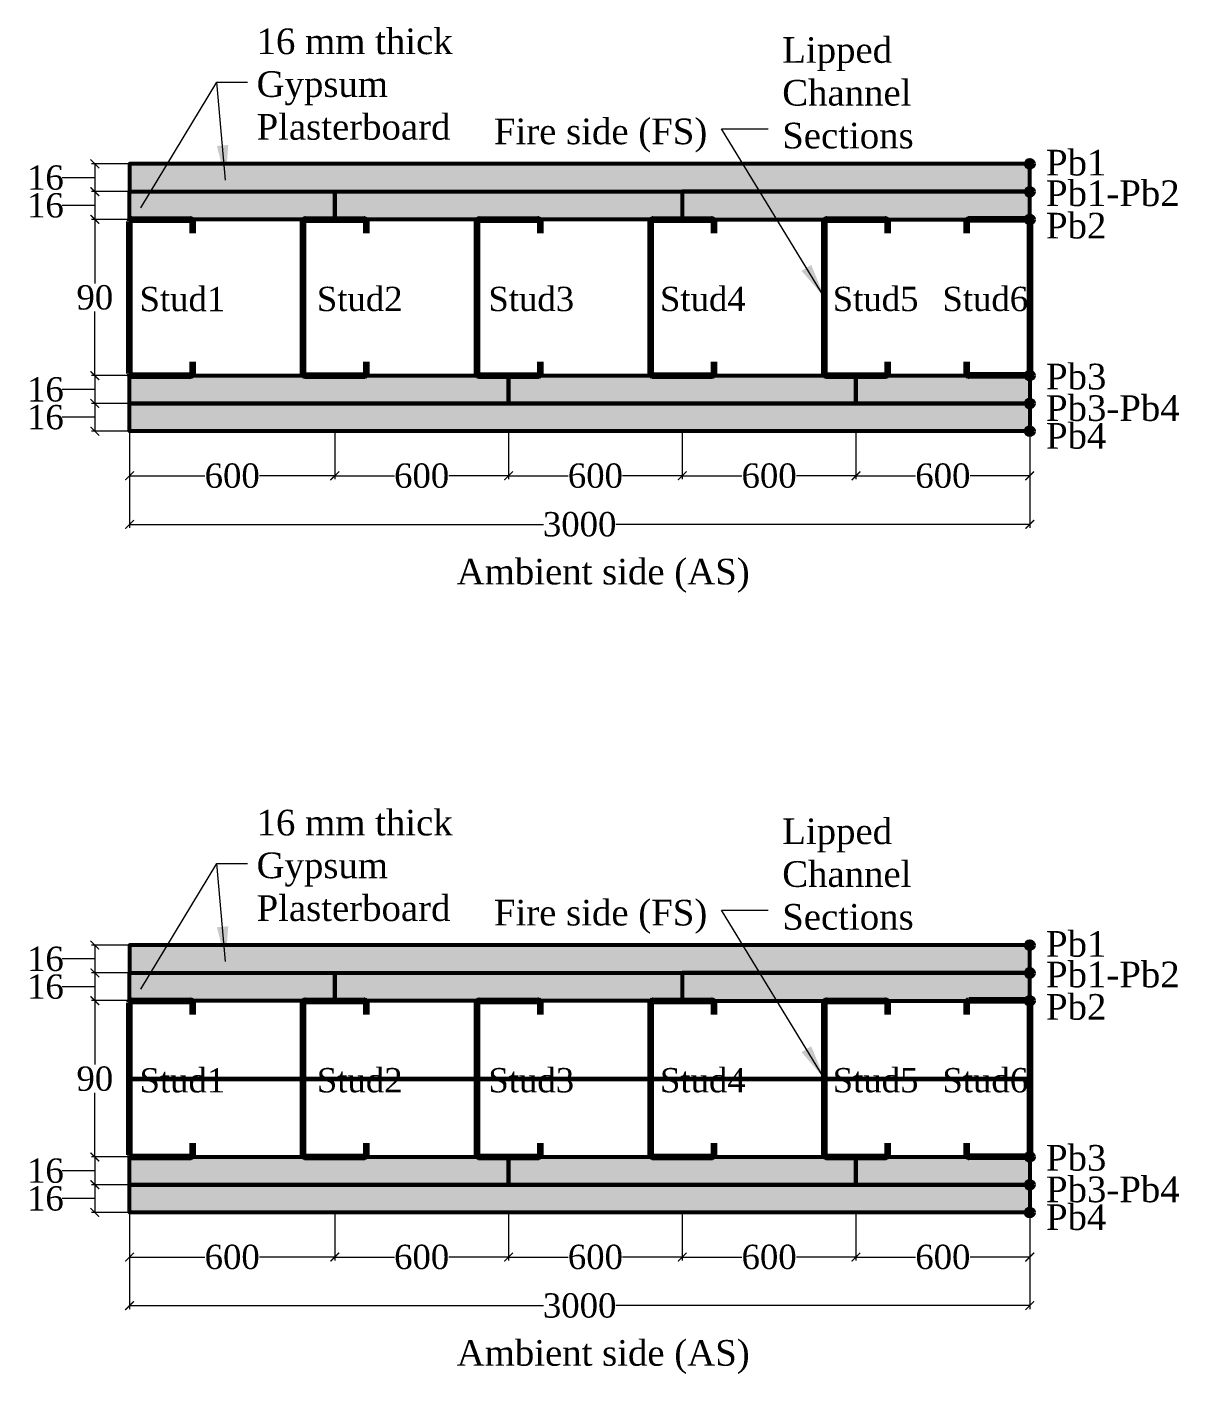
# Model space of a CAD drawing. Header units: millimetres. Extents: x 4760 to 7419, y -378 to 5598.
# Drawn here: x 4765 to 5428, y 3133 to 3909 of the extents above; entities that cross this region are included whole.
import ezdxf

# ---------------------------------------------------------------- set-up
doc = ezdxf.new("R2010")
doc.units = ezdxf.units.MM
doc.header["$PDMODE"] = 34
doc.layers.get('0').update_dxf_attribs({"lineweight": 9})
doc.layers.get('Defpoints').update_dxf_attribs({"color": 255})
doc.styles.get("Standard").update_dxf_attribs({"font": 'times.ttf'})
doc.linetypes.add('BATTING', pattern='A,0.00254,-2.54,[134,ltypeshp.shx,S=2.54,R=0,X=-2.54,Y=0],-5.08,[134,ltypeshp.shx,S=2.54,R=180,X=2.54,Y=0],-2.54', length=10.16254)
doc.dimstyles.new('Times new roman', dxfattribs={"dimtxt": 14, "dimasz": 5, "dimexe": 2, "dimexo": 1, "dimgap": 1, "dimtad": 0, "dimtih": 1, "dimtoh": 1, "dimtxsty": 'Standard', "dimblk": 'ARCHTICK', "dimcen": 0, "dimclrd": 256, "dimclre": 256, "dimadec": 0, "dimazin": 0, "dimtfac": 1, "dimtmove": 0, "dimatfit": 3, "dimfxl": 1, "dimlwd": -1, "dimlwe": -1, "dimarcsym": 0})

# ---------------------------------------------------------------- blocks, each defined once
blk = doc.blocks.new('Stud')
at = {"lineweight": 120}
for p, q in [((4630.24, 1668.85), (4630.24, 1756.35)), ((4631.49, 1757.6), (4665.24, 1757.6)), ((4666.49, 1756.35), (4666.49, 1749.6)), ((4666.49, 1675.6), (4666.49, 1668.85)), ((4631.49, 1667.6), (4665.24, 1667.6))]:
    blk.add_line(p, q, dxfattribs=at)
for centre, start, end in [((4631.49, 1756.35), 90, 180), ((4665.24, 1756.35), 0, 90), ((4631.49, 1668.85), 180, 270), ((4665.24, 1668.85), 270, 0)]:
    blk.add_arc(centre, 1.25, start, end, dxfattribs=at)
blk = doc.blocks.new('_ArchTick')
at = {"color": 0, "linetype": 'ByBlock', "const_width": 0.15}
blk.add_lwpolyline([(-0.5, -0.5), (0.5, 0.5)], dxfattribs=at)
blk = doc.blocks.new('*D5')
at = {"transparency": 16777216}
for p, q in [((4822.9, 3348.48), (4801.9, 3348.48)), ((4803.9, 3348.48), (4803.9, 3311.62)), ((4803.9, 3258.48), (4803.9, 3295.34)), ((4822.9, 3258.48), (4801.9, 3258.48))]:
    blk.add_line(p, q, dxfattribs=at)
at = {"layer": 'Defpoints', "color": 0, "lineweight": 53, "transparency": 16777216}
for p in [(4823.9, 3348.48), (4803.9, 3258.48), (4823.9, 3258.48)]:
    blk.add_point(p, dxfattribs=at)
at = {"transparency": 16777216, "xscale": 5, "yscale": 5, "zscale": 5}
for p, rotation in [((4803.9, 3348.48), 90), ((4803.9, 3258.48), 270)]:
    blk.add_blockref('_ArchTick', p, dxfattribs=dict(at, rotation=rotation))
at = {"color": 0, "lineweight": 53, "transparency": 16777216, "insert": (4803.9, 3303.48), "char_height": 14, "attachment_point": 5}
blk.add_mtext('90', dxfattribs=at)
blk = doc.blocks.new('*D6')
at = {"transparency": 16777216}
for p, q in [((4822.9, 3364.48), (4801.9, 3364.48)), ((4803.9, 3364.48), (4803.9, 3348.48)), ((4787.16, 3356.48), (4785.16, 3356.48)), ((4803.9, 3356.48), (4787.16, 3356.48)), ((4822.9, 3348.48), (4801.9, 3348.48))]:
    blk.add_line(p, q, dxfattribs=at)
at = {"layer": 'Defpoints', "color": 0, "lineweight": 53, "transparency": 16777216}
for p in [(4823.9, 3364.48), (4803.9, 3348.48), (4823.9, 3348.48)]:
    blk.add_point(p, dxfattribs=at)
at = {"transparency": 16777216, "xscale": 5, "yscale": 5, "zscale": 5}
for p, rotation in [((4803.9, 3364.48), 90), ((4803.9, 3348.48), 270)]:
    blk.add_blockref('_ArchTick', p, dxfattribs=dict(at, rotation=rotation))
at = {"color": 0, "lineweight": 53, "transparency": 16777216, "insert": (4775.44, 3356.48), "char_height": 14, "attachment_point": 5}
blk.add_mtext('16', dxfattribs=at)
blk = doc.blocks.new('*D7')
at = {"transparency": 16777216}
for p, q in [((4822.9, 3380.48), (4801.9, 3380.48)), ((4803.9, 3380.48), (4803.9, 3364.48)), ((4787.16, 3372.48), (4785.16, 3372.48)), ((4803.9, 3372.48), (4787.16, 3372.48)), ((4822.9, 3364.48), (4801.9, 3364.48))]:
    blk.add_line(p, q, dxfattribs=at)
at = {"layer": 'Defpoints', "color": 0, "lineweight": 53, "transparency": 16777216}
for p in [(4823.9, 3380.48), (4803.9, 3364.48), (4823.9, 3364.48)]:
    blk.add_point(p, dxfattribs=at)
at = {"transparency": 16777216, "xscale": 5, "yscale": 5, "zscale": 5}
for p, rotation in [((4803.9, 3380.48), 90), ((4803.9, 3364.48), 270)]:
    blk.add_blockref('_ArchTick', p, dxfattribs=dict(at, rotation=rotation))
at = {"color": 0, "lineweight": 53, "transparency": 16777216, "insert": (4775.44, 3372.48), "char_height": 14, "attachment_point": 5}
blk.add_mtext('16', dxfattribs=at)
blk = doc.blocks.new('*D9')
at = {"transparency": 16777216}
for p, q in [((4822.9, 3242.48), (4801.9, 3242.48)), ((4803.9, 3242.48), (4803.9, 3226.48)), ((4787.16, 3234.48), (4785.16, 3234.48)), ((4803.9, 3234.48), (4787.16, 3234.48)), ((4822.9, 3226.48), (4801.9, 3226.48))]:
    blk.add_line(p, q, dxfattribs=at)
at = {"layer": 'Defpoints', "color": 0, "lineweight": 53, "transparency": 16777216}
for p in [(4823.9, 3242.48), (4803.9, 3226.48), (4823.9, 3226.48)]:
    blk.add_point(p, dxfattribs=at)
at = {"transparency": 16777216, "xscale": 5, "yscale": 5, "zscale": 5}
for p, rotation in [((4803.9, 3242.48), 90), ((4803.9, 3226.48), 270)]:
    blk.add_blockref('_ArchTick', p, dxfattribs=dict(at, rotation=rotation))
at = {"color": 0, "lineweight": 53, "transparency": 16777216, "insert": (4775.44, 3234.48), "char_height": 14, "attachment_point": 5}
blk.add_mtext('16', dxfattribs=at)
blk = doc.blocks.new('*D8')
at = {"transparency": 16777216}
for p, q in [((4822.9, 3258.48), (4801.9, 3258.48)), ((4803.9, 3258.48), (4803.9, 3242.48)), ((4787.16, 3250.48), (4785.16, 3250.48)), ((4803.9, 3250.48), (4787.16, 3250.48)), ((4822.9, 3242.48), (4801.9, 3242.48))]:
    blk.add_line(p, q, dxfattribs=at)
at = {"layer": 'Defpoints', "color": 0, "lineweight": 53, "transparency": 16777216}
for p in [(4823.9, 3258.48), (4803.9, 3242.48), (4823.9, 3242.48)]:
    blk.add_point(p, dxfattribs=at)
at = {"transparency": 16777216, "xscale": 5, "yscale": 5, "zscale": 5}
for p, rotation in [((4803.9, 3258.48), 90), ((4803.9, 3242.48), 270)]:
    blk.add_blockref('_ArchTick', p, dxfattribs=dict(at, rotation=rotation))
at = {"color": 0, "lineweight": 53, "transparency": 16777216, "insert": (4775.44, 3250.48), "char_height": 14, "attachment_point": 5}
blk.add_mtext('16', dxfattribs=at)
blk = doc.blocks.new('*D10')
at = {"transparency": 16777216}
for p, q in [((4823.9, 3225.48), (4823.9, 3170.82)), ((5342.03, 3225.48), (5342.03, 3170.82)), ((4823.9, 3172.82), (5062.08, 3172.82)), ((5342.03, 3172.82), (5103.85, 3172.82))]:
    blk.add_line(p, q, dxfattribs=at)
at = {"layer": 'Defpoints', "color": 0, "lineweight": 53, "transparency": 16777216}
for p in [(4823.9, 3226.48), (5342.03, 3226.48), (5342.03, 3172.82)]:
    blk.add_point(p, dxfattribs=at)
at = {"transparency": 16777216, "xscale": 5, "yscale": 5, "zscale": 5, "rotation": 180}
blk.add_blockref('_ArchTick', (4823.9, 3172.82), dxfattribs=at)
at = {"transparency": 16777216, "xscale": 5, "yscale": 5, "zscale": 5}
blk.add_blockref('_ArchTick', (5342.03, 3172.82), dxfattribs=at)
at = {"color": 0, "lineweight": 53, "transparency": 16777216, "insert": (5082.97, 3172.82), "char_height": 14, "attachment_point": 5}
blk.add_mtext('3000', dxfattribs=at)
blk = doc.blocks.new('*D11')
at = {"transparency": 16777216}
for p, q in [((4823.9, 3225.48), (4823.9, 3198.8)), ((4942.03, 3225.48), (4942.03, 3198.8)), ((4823.9, 3200.8), (4867.27, 3200.8)), ((4942.03, 3200.8), (4898.66, 3200.8))]:
    blk.add_line(p, q, dxfattribs=at)
at = {"layer": 'Defpoints', "color": 0, "lineweight": 53, "transparency": 16777216}
for p in [(4823.9, 3226.48), (4942.03, 3226.48), (4942.03, 3200.8)]:
    blk.add_point(p, dxfattribs=at)
at = {"transparency": 16777216, "xscale": 5, "yscale": 5, "zscale": 5, "rotation": 180}
blk.add_blockref('_ArchTick', (4823.9, 3200.8), dxfattribs=at)
at = {"transparency": 16777216, "xscale": 5, "yscale": 5, "zscale": 5}
blk.add_blockref('_ArchTick', (4942.03, 3200.8), dxfattribs=at)
at = {"color": 0, "lineweight": 53, "transparency": 16777216, "insert": (4882.97, 3200.8), "char_height": 14, "attachment_point": 5}
blk.add_mtext('600', dxfattribs=at)
blk = doc.blocks.new('*D12')
at = {"transparency": 16777216}
for p, q in [((4942.03, 3225.48), (4942.03, 3198.8)), ((5042.03, 3225.48), (5042.03, 3198.8)), ((4942.03, 3200.8), (4976.34, 3200.8)), ((5042.03, 3200.8), (5007.72, 3200.8))]:
    blk.add_line(p, q, dxfattribs=at)
at = {"layer": 'Defpoints', "color": 0, "lineweight": 53, "transparency": 16777216}
for p in [(4942.03, 3226.48), (5042.03, 3226.48), (5042.03, 3200.8)]:
    blk.add_point(p, dxfattribs=at)
at = {"transparency": 16777216, "xscale": 5, "yscale": 5, "zscale": 5, "rotation": 180}
blk.add_blockref('_ArchTick', (4942.03, 3200.8), dxfattribs=at)
at = {"transparency": 16777216, "xscale": 5, "yscale": 5, "zscale": 5}
blk.add_blockref('_ArchTick', (5042.03, 3200.8), dxfattribs=at)
at = {"color": 0, "lineweight": 53, "transparency": 16777216, "insert": (4992.03, 3200.8), "char_height": 14, "attachment_point": 5}
blk.add_mtext('600', dxfattribs=at)
blk = doc.blocks.new('*D13')
at = {"transparency": 16777216}
for p, q in [((5042.03, 3225.48), (5042.03, 3198.8)), ((5142.03, 3225.48), (5142.03, 3198.8)), ((5042.03, 3200.8), (5076.34, 3200.8)), ((5142.03, 3200.8), (5107.72, 3200.8))]:
    blk.add_line(p, q, dxfattribs=at)
at = {"layer": 'Defpoints', "color": 0, "lineweight": 53, "transparency": 16777216}
for p in [(5042.03, 3226.48), (5142.03, 3226.48), (5142.03, 3200.8)]:
    blk.add_point(p, dxfattribs=at)
at = {"transparency": 16777216, "xscale": 5, "yscale": 5, "zscale": 5, "rotation": 180}
blk.add_blockref('_ArchTick', (5042.03, 3200.8), dxfattribs=at)
at = {"transparency": 16777216, "xscale": 5, "yscale": 5, "zscale": 5}
blk.add_blockref('_ArchTick', (5142.03, 3200.8), dxfattribs=at)
at = {"color": 0, "lineweight": 53, "transparency": 16777216, "insert": (5092.03, 3200.8), "char_height": 14, "attachment_point": 5}
blk.add_mtext('600', dxfattribs=at)
blk = doc.blocks.new('*D14')
at = {"transparency": 16777216}
for p, q in [((5142.03, 3225.48), (5142.03, 3198.8)), ((5242.03, 3225.48), (5242.03, 3198.8)), ((5142.03, 3200.8), (5176.34, 3200.8)), ((5242.03, 3200.8), (5207.72, 3200.8))]:
    blk.add_line(p, q, dxfattribs=at)
at = {"layer": 'Defpoints', "color": 0, "lineweight": 53, "transparency": 16777216}
for p in [(5142.03, 3226.48), (5242.03, 3226.48), (5242.03, 3200.8)]:
    blk.add_point(p, dxfattribs=at)
at = {"transparency": 16777216, "xscale": 5, "yscale": 5, "zscale": 5, "rotation": 180}
blk.add_blockref('_ArchTick', (5142.03, 3200.8), dxfattribs=at)
at = {"transparency": 16777216, "xscale": 5, "yscale": 5, "zscale": 5}
blk.add_blockref('_ArchTick', (5242.03, 3200.8), dxfattribs=at)
at = {"color": 0, "lineweight": 53, "transparency": 16777216, "insert": (5192.03, 3200.8), "char_height": 14, "attachment_point": 5}
blk.add_mtext('600', dxfattribs=at)
blk = doc.blocks.new('*D15')
at = {"transparency": 16777216}
for p, q in [((5242.03, 3225.48), (5242.03, 3198.8)), ((5342.03, 3225.48), (5342.03, 3198.8)), ((5242.03, 3200.8), (5276.34, 3200.8)), ((5342.03, 3200.8), (5307.72, 3200.8))]:
    blk.add_line(p, q, dxfattribs=at)
at = {"layer": 'Defpoints', "color": 0, "lineweight": 53, "transparency": 16777216}
for p in [(5242.03, 3226.48), (5342.03, 3226.48), (5342.03, 3200.8)]:
    blk.add_point(p, dxfattribs=at)
at = {"transparency": 16777216, "xscale": 5, "yscale": 5, "zscale": 5, "rotation": 180}
blk.add_blockref('_ArchTick', (5242.03, 3200.8), dxfattribs=at)
at = {"transparency": 16777216, "xscale": 5, "yscale": 5, "zscale": 5}
blk.add_blockref('_ArchTick', (5342.03, 3200.8), dxfattribs=at)
at = {"color": 0, "lineweight": 53, "transparency": 16777216, "insert": (5292.03, 3200.8), "char_height": 14, "attachment_point": 5}
blk.add_mtext('600', dxfattribs=at)
blk = doc.blocks.new('*D85')
at = {"transparency": 16777216}
for p, q in [((4822.9, 3798.48), (4801.9, 3798.48)), ((4803.9, 3798.48), (4803.9, 3761.62)), ((4803.9, 3708.48), (4803.9, 3745.34)), ((4822.9, 3708.48), (4801.9, 3708.48))]:
    blk.add_line(p, q, dxfattribs=at)
at = {"layer": 'Defpoints', "color": 0, "lineweight": 53, "transparency": 16777216}
for p in [(4823.9, 3798.48), (4803.9, 3708.48), (4823.9, 3708.48)]:
    blk.add_point(p, dxfattribs=at)
at = {"transparency": 16777216, "xscale": 5, "yscale": 5, "zscale": 5}
for p, rotation in [((4803.9, 3798.48), 90), ((4803.9, 3708.48), 270)]:
    blk.add_blockref('_ArchTick', p, dxfattribs=dict(at, rotation=rotation))
at = {"color": 0, "lineweight": 53, "transparency": 16777216, "insert": (4803.9, 3753.48), "char_height": 14, "attachment_point": 5}
blk.add_mtext('90', dxfattribs=at)
blk = doc.blocks.new('*D82')
at = {"transparency": 16777216}
for p, q in [((4822.9, 3814.48), (4801.9, 3814.48)), ((4803.9, 3814.48), (4803.9, 3798.48)), ((4787.16, 3806.48), (4785.16, 3806.48)), ((4803.9, 3806.48), (4787.16, 3806.48)), ((4822.9, 3798.48), (4801.9, 3798.48))]:
    blk.add_line(p, q, dxfattribs=at)
at = {"layer": 'Defpoints', "color": 0, "lineweight": 53, "transparency": 16777216}
for p in [(4823.9, 3814.48), (4803.9, 3798.48), (4823.9, 3798.48)]:
    blk.add_point(p, dxfattribs=at)
at = {"transparency": 16777216, "xscale": 5, "yscale": 5, "zscale": 5}
for p, rotation in [((4803.9, 3814.48), 90), ((4803.9, 3798.48), 270)]:
    blk.add_blockref('_ArchTick', p, dxfattribs=dict(at, rotation=rotation))
at = {"color": 0, "lineweight": 53, "transparency": 16777216, "insert": (4775.44, 3806.48), "char_height": 14, "attachment_point": 5}
blk.add_mtext('16', dxfattribs=at)
blk = doc.blocks.new('*D80')
at = {"transparency": 16777216}
for p, q in [((4822.9, 3830.48), (4801.9, 3830.48)), ((4803.9, 3830.48), (4803.9, 3814.48)), ((4787.16, 3822.48), (4785.16, 3822.48)), ((4803.9, 3822.48), (4787.16, 3822.48)), ((4822.9, 3814.48), (4801.9, 3814.48))]:
    blk.add_line(p, q, dxfattribs=at)
at = {"layer": 'Defpoints', "color": 0, "lineweight": 53, "transparency": 16777216}
for p in [(4823.9, 3830.48), (4803.9, 3814.48), (4823.9, 3814.48)]:
    blk.add_point(p, dxfattribs=at)
at = {"transparency": 16777216, "xscale": 5, "yscale": 5, "zscale": 5}
for p, rotation in [((4803.9, 3830.48), 90), ((4803.9, 3814.48), 270)]:
    blk.add_blockref('_ArchTick', p, dxfattribs=dict(at, rotation=rotation))
at = {"color": 0, "lineweight": 53, "transparency": 16777216, "insert": (4775.44, 3822.48), "char_height": 14, "attachment_point": 5}
blk.add_mtext('16', dxfattribs=at)
blk = doc.blocks.new('*D81')
at = {"transparency": 16777216}
for p, q in [((4822.9, 3692.48), (4801.9, 3692.48)), ((4803.9, 3692.48), (4803.9, 3676.48)), ((4787.16, 3684.48), (4785.16, 3684.48)), ((4803.9, 3684.48), (4787.16, 3684.48)), ((4822.9, 3676.48), (4801.9, 3676.48))]:
    blk.add_line(p, q, dxfattribs=at)
at = {"layer": 'Defpoints', "color": 0, "lineweight": 53, "transparency": 16777216}
for p in [(4823.9, 3692.48), (4803.9, 3676.48), (4823.9, 3676.48)]:
    blk.add_point(p, dxfattribs=at)
at = {"transparency": 16777216, "xscale": 5, "yscale": 5, "zscale": 5}
for p, rotation in [((4803.9, 3692.48), 90), ((4803.9, 3676.48), 270)]:
    blk.add_blockref('_ArchTick', p, dxfattribs=dict(at, rotation=rotation))
at = {"color": 0, "lineweight": 53, "transparency": 16777216, "insert": (4775.44, 3684.48), "char_height": 14, "attachment_point": 5}
blk.add_mtext('16', dxfattribs=at)
blk = doc.blocks.new('*D83')
at = {"transparency": 16777216}
for p, q in [((4822.9, 3708.48), (4801.9, 3708.48)), ((4803.9, 3708.48), (4803.9, 3692.48)), ((4787.16, 3700.48), (4785.16, 3700.48)), ((4803.9, 3700.48), (4787.16, 3700.48)), ((4822.9, 3692.48), (4801.9, 3692.48))]:
    blk.add_line(p, q, dxfattribs=at)
at = {"layer": 'Defpoints', "color": 0, "lineweight": 53, "transparency": 16777216}
for p in [(4823.9, 3708.48), (4803.9, 3692.48), (4823.9, 3692.48)]:
    blk.add_point(p, dxfattribs=at)
at = {"transparency": 16777216, "xscale": 5, "yscale": 5, "zscale": 5}
for p, rotation in [((4803.9, 3708.48), 90), ((4803.9, 3692.48), 270)]:
    blk.add_blockref('_ArchTick', p, dxfattribs=dict(at, rotation=rotation))
at = {"color": 0, "lineweight": 53, "transparency": 16777216, "insert": (4775.44, 3700.48), "char_height": 14, "attachment_point": 5}
blk.add_mtext('16', dxfattribs=at)
blk = doc.blocks.new('*D86')
at = {"transparency": 16777216}
for p, q in [((4823.9, 3675.48), (4823.9, 3620.82)), ((5342.03, 3675.48), (5342.03, 3620.82)), ((4823.9, 3622.82), (5062.08, 3622.82)), ((5342.03, 3622.82), (5103.85, 3622.82))]:
    blk.add_line(p, q, dxfattribs=at)
at = {"layer": 'Defpoints', "color": 0, "lineweight": 53, "transparency": 16777216}
for p in [(4823.9, 3676.48), (5342.03, 3676.48), (5342.03, 3622.82)]:
    blk.add_point(p, dxfattribs=at)
at = {"transparency": 16777216, "xscale": 5, "yscale": 5, "zscale": 5, "rotation": 180}
blk.add_blockref('_ArchTick', (4823.9, 3622.82), dxfattribs=at)
at = {"transparency": 16777216, "xscale": 5, "yscale": 5, "zscale": 5}
blk.add_blockref('_ArchTick', (5342.03, 3622.82), dxfattribs=at)
at = {"color": 0, "lineweight": 53, "transparency": 16777216, "insert": (5082.97, 3622.82), "char_height": 14, "attachment_point": 5}
blk.add_mtext('3000', dxfattribs=at)
blk = doc.blocks.new('*D84')
at = {"transparency": 16777216}
for p, q in [((4823.9, 3675.48), (4823.9, 3648.8)), ((4942.03, 3675.48), (4942.03, 3648.8)), ((4823.9, 3650.8), (4867.27, 3650.8)), ((4942.03, 3650.8), (4898.66, 3650.8))]:
    blk.add_line(p, q, dxfattribs=at)
at = {"layer": 'Defpoints', "color": 0, "lineweight": 53, "transparency": 16777216}
for p in [(4823.9, 3676.48), (4942.03, 3676.48), (4942.03, 3650.8)]:
    blk.add_point(p, dxfattribs=at)
at = {"transparency": 16777216, "xscale": 5, "yscale": 5, "zscale": 5, "rotation": 180}
blk.add_blockref('_ArchTick', (4823.9, 3650.8), dxfattribs=at)
at = {"transparency": 16777216, "xscale": 5, "yscale": 5, "zscale": 5}
blk.add_blockref('_ArchTick', (4942.03, 3650.8), dxfattribs=at)
at = {"color": 0, "lineweight": 53, "transparency": 16777216, "insert": (4882.97, 3650.8), "char_height": 14, "attachment_point": 5}
blk.add_mtext('600', dxfattribs=at)
blk = doc.blocks.new('*D76')
at = {"transparency": 16777216}
for p, q in [((4942.03, 3675.48), (4942.03, 3648.8)), ((5042.03, 3675.48), (5042.03, 3648.8)), ((4942.03, 3650.8), (4976.34, 3650.8)), ((5042.03, 3650.8), (5007.72, 3650.8))]:
    blk.add_line(p, q, dxfattribs=at)
at = {"layer": 'Defpoints', "color": 0, "lineweight": 53, "transparency": 16777216}
for p in [(4942.03, 3676.48), (5042.03, 3676.48), (5042.03, 3650.8)]:
    blk.add_point(p, dxfattribs=at)
at = {"transparency": 16777216, "xscale": 5, "yscale": 5, "zscale": 5, "rotation": 180}
blk.add_blockref('_ArchTick', (4942.03, 3650.8), dxfattribs=at)
at = {"transparency": 16777216, "xscale": 5, "yscale": 5, "zscale": 5}
blk.add_blockref('_ArchTick', (5042.03, 3650.8), dxfattribs=at)
at = {"color": 0, "lineweight": 53, "transparency": 16777216, "insert": (4992.03, 3650.8), "char_height": 14, "attachment_point": 5}
blk.add_mtext('600', dxfattribs=at)
blk = doc.blocks.new('*D77')
at = {"transparency": 16777216}
for p, q in [((5042.03, 3675.48), (5042.03, 3648.8)), ((5142.03, 3675.48), (5142.03, 3648.8)), ((5042.03, 3650.8), (5076.34, 3650.8)), ((5142.03, 3650.8), (5107.72, 3650.8))]:
    blk.add_line(p, q, dxfattribs=at)
at = {"layer": 'Defpoints', "color": 0, "lineweight": 53, "transparency": 16777216}
for p in [(5042.03, 3676.48), (5142.03, 3676.48), (5142.03, 3650.8)]:
    blk.add_point(p, dxfattribs=at)
at = {"transparency": 16777216, "xscale": 5, "yscale": 5, "zscale": 5, "rotation": 180}
blk.add_blockref('_ArchTick', (5042.03, 3650.8), dxfattribs=at)
at = {"transparency": 16777216, "xscale": 5, "yscale": 5, "zscale": 5}
blk.add_blockref('_ArchTick', (5142.03, 3650.8), dxfattribs=at)
at = {"color": 0, "lineweight": 53, "transparency": 16777216, "insert": (5092.03, 3650.8), "char_height": 14, "attachment_point": 5}
blk.add_mtext('600', dxfattribs=at)
blk = doc.blocks.new('*D78')
at = {"transparency": 16777216}
for p, q in [((5142.03, 3675.48), (5142.03, 3648.8)), ((5242.03, 3675.48), (5242.03, 3648.8)), ((5142.03, 3650.8), (5176.34, 3650.8)), ((5242.03, 3650.8), (5207.72, 3650.8))]:
    blk.add_line(p, q, dxfattribs=at)
at = {"layer": 'Defpoints', "color": 0, "lineweight": 53, "transparency": 16777216}
for p in [(5142.03, 3676.48), (5242.03, 3676.48), (5242.03, 3650.8)]:
    blk.add_point(p, dxfattribs=at)
at = {"transparency": 16777216, "xscale": 5, "yscale": 5, "zscale": 5, "rotation": 180}
blk.add_blockref('_ArchTick', (5142.03, 3650.8), dxfattribs=at)
at = {"transparency": 16777216, "xscale": 5, "yscale": 5, "zscale": 5}
blk.add_blockref('_ArchTick', (5242.03, 3650.8), dxfattribs=at)
at = {"color": 0, "lineweight": 53, "transparency": 16777216, "insert": (5192.03, 3650.8), "char_height": 14, "attachment_point": 5}
blk.add_mtext('600', dxfattribs=at)
blk = doc.blocks.new('*D79')
at = {"transparency": 16777216}
for p, q in [((5242.03, 3675.48), (5242.03, 3648.8)), ((5342.03, 3675.48), (5342.03, 3648.8)), ((5242.03, 3650.8), (5276.34, 3650.8)), ((5342.03, 3650.8), (5307.72, 3650.8))]:
    blk.add_line(p, q, dxfattribs=at)
at = {"layer": 'Defpoints', "color": 0, "lineweight": 53, "transparency": 16777216}
for p in [(5242.03, 3676.48), (5342.03, 3676.48), (5342.03, 3650.8)]:
    blk.add_point(p, dxfattribs=at)
at = {"transparency": 16777216, "xscale": 5, "yscale": 5, "zscale": 5, "rotation": 180}
blk.add_blockref('_ArchTick', (5242.03, 3650.8), dxfattribs=at)
at = {"transparency": 16777216, "xscale": 5, "yscale": 5, "zscale": 5}
blk.add_blockref('_ArchTick', (5342.03, 3650.8), dxfattribs=at)
at = {"color": 0, "lineweight": 53, "transparency": 16777216, "insert": (5292.03, 3650.8), "char_height": 14, "attachment_point": 5}
blk.add_mtext('600', dxfattribs=at)

msp = doc.modelspace()

# ---------------------------------------------------------------- hatches: boundary and pattern name
at = {"lineweight": 53, "true_color": 0xf7abae}
h = msp.add_hatch(color=241, dxfattribs=at)
h.dxf.hatch_style = 1
h.paths.add_polyline_path([(4823.904, 3830.478), (4823.904, 3814.478), (5342.029, 3814.478), (5342.029, 3830.478)])
at = {"lineweight": 53, "true_color": 0x2776bb}
h = msp.add_hatch(color=152, dxfattribs=at)
h.dxf.hatch_style = 1
h.paths.add_polyline_path([(5344.332, 3830.411, 1), (5339.726, 3830.411, 1)])
at = {"lineweight": 53, "true_color": 0xf7abae}
h = msp.add_hatch(color=241, dxfattribs=at)
h.dxf.hatch_style = 1
h.paths.add_polyline_path([(4942.029, 3798.478), (4942.029, 3814.478), (4823.904, 3814.478), (4823.904, 3798.478)])
h = msp.add_hatch(color=241, dxfattribs=at)
h.dxf.hatch_style = 1
h.paths.add_polyline_path([(4942.029, 3814.478), (4942.029, 3798.478), (5142.029, 3798.478), (5142.029, 3814.478)])
h = msp.add_hatch(color=241, dxfattribs=at)
h.dxf.hatch_style = 1
h.paths.add_polyline_path([(5342.029, 3798.478), (5342.029, 3814.478), (5142.029, 3814.478), (5142.029, 3798.478)])
at = {"lineweight": 53, "true_color": 0x2776bb}
h = msp.add_hatch(color=152, dxfattribs=at)
h.dxf.hatch_style = 1
h.paths.add_polyline_path([(5344.332, 3814.411, 1), (5339.726, 3814.411, 1)])
h = msp.add_hatch(color=152, dxfattribs=at)
h.dxf.hatch_style = 1
h.paths.add_polyline_path([(5344.332, 3798.411, 1), (5339.726, 3798.411, 1)])
h = msp.add_hatch(color=152, dxfattribs=at)
h.dxf.hatch_style = 1
h.paths.add_polyline_path([(5344.332, 3708.478, 1), (5339.726, 3708.478, 1)])
at = {"lineweight": 53, "true_color": 0xf7abae}
h = msp.add_hatch(color=241, dxfattribs=at)
h.dxf.hatch_style = 1
h.paths.add_polyline_path([(5042.029, 3708.478), (4823.904, 3708.478), (4823.904, 3692.478), (5042.029, 3692.478)])
h = msp.add_hatch(color=241, dxfattribs=at)
h.dxf.hatch_style = 1
h.paths.add_polyline_path([(5242.029, 3708.478), (5042.029, 3708.478), (5042.029, 3692.478), (5242.029, 3692.478)])
h = msp.add_hatch(color=241, dxfattribs=at)
h.dxf.hatch_style = 1
h.paths.add_polyline_path([(5342.029, 3692.478), (5342.029, 3708.478), (5242.029, 3708.478), (5242.029, 3692.478)])
at = {"lineweight": 53, "true_color": 0x2776bb}
h = msp.add_hatch(color=152, dxfattribs=at)
h.dxf.hatch_style = 1
h.paths.add_polyline_path([(5344.332, 3692.478, 1), (5339.726, 3692.478, 1)])
at = {"lineweight": 53, "true_color": 0xf7abae}
h = msp.add_hatch(color=241, dxfattribs=at)
h.dxf.hatch_style = 1
h.paths.add_polyline_path([(5342.029, 3676.478), (5342.029, 3692.478), (4823.904, 3692.478), (4823.904, 3676.478)])
at = {"lineweight": 53, "true_color": 0x2776bb}
h = msp.add_hatch(color=152, dxfattribs=at)
h.dxf.hatch_style = 1
h.paths.add_polyline_path([(5344.332, 3676.478, 1), (5339.726, 3676.478, 1)])
at = {"lineweight": 53, "true_color": 0xf7abae}
h = msp.add_hatch(color=241, dxfattribs=at)
h.dxf.hatch_style = 1
h.paths.add_polyline_path([(4823.904, 3380.478), (4823.904, 3364.478), (5342.029, 3364.478), (5342.029, 3380.478)])
at = {"lineweight": 53, "true_color": 0x2776bb}
h = msp.add_hatch(color=152, dxfattribs=at)
h.dxf.hatch_style = 1
h.paths.add_polyline_path([(5344.332, 3380.411, 1), (5339.726, 3380.411, 1)])
at = {"lineweight": 53, "true_color": 0xf7abae}
h = msp.add_hatch(color=241, dxfattribs=at)
h.dxf.hatch_style = 1
h.paths.add_polyline_path([(4942.029, 3348.478), (4942.029, 3364.478), (4823.904, 3364.478), (4823.904, 3348.478)])
h = msp.add_hatch(color=241, dxfattribs=at)
h.dxf.hatch_style = 1
h.paths.add_polyline_path([(4942.029, 3364.478), (4942.029, 3348.478), (5142.029, 3348.478), (5142.029, 3364.478)])
h = msp.add_hatch(color=241, dxfattribs=at)
h.dxf.hatch_style = 1
h.paths.add_polyline_path([(5342.029, 3348.478), (5342.029, 3364.478), (5142.029, 3364.478), (5142.029, 3348.478)])
at = {"lineweight": 53, "true_color": 0x2776bb}
h = msp.add_hatch(color=152, dxfattribs=at)
h.dxf.hatch_style = 1
h.paths.add_polyline_path([(5344.332, 3364.411, 1), (5339.726, 3364.411, 1)])
h = msp.add_hatch(color=152, dxfattribs=at)
h.dxf.hatch_style = 1
h.paths.add_polyline_path([(5344.332, 3348.411, 1), (5339.726, 3348.411, 1)])
h = msp.add_hatch(color=152, dxfattribs=at)
h.dxf.hatch_style = 1
h.paths.add_polyline_path([(5344.332, 3258.478, 1), (5339.726, 3258.478, 1)])
at = {"lineweight": 53, "true_color": 0xf7abae}
h = msp.add_hatch(color=241, dxfattribs=at)
h.dxf.hatch_style = 1
h.paths.add_polyline_path([(5042.029, 3258.478), (4823.904, 3258.478), (4823.904, 3242.478), (5042.029, 3242.478)])
h = msp.add_hatch(color=241, dxfattribs=at)
h.dxf.hatch_style = 1
h.paths.add_polyline_path([(5242.029, 3258.478), (5042.029, 3258.478), (5042.029, 3242.478), (5242.029, 3242.478)])
h = msp.add_hatch(color=241, dxfattribs=at)
h.dxf.hatch_style = 1
h.paths.add_polyline_path([(5342.029, 3242.478), (5342.029, 3258.478), (5242.029, 3258.478), (5242.029, 3242.478)])
at = {"lineweight": 53, "true_color": 0x2776bb}
h = msp.add_hatch(color=152, dxfattribs=at)
h.dxf.hatch_style = 1
h.paths.add_polyline_path([(5344.332, 3242.478, 1), (5339.726, 3242.478, 1)])
at = {"lineweight": 53, "true_color": 0xf7abae}
h = msp.add_hatch(color=241, dxfattribs=at)
h.dxf.hatch_style = 1
h.paths.add_polyline_path([(5342.029, 3226.478), (5342.029, 3242.478), (4823.904, 3242.478), (4823.904, 3226.478)])
at = {"lineweight": 53, "true_color": 0x2776bb}
h = msp.add_hatch(color=152, dxfattribs=at)
h.dxf.hatch_style = 1
h.paths.add_polyline_path([(5344.332, 3226.478, 1), (5339.726, 3226.478, 1)])

# ---------------------------------------------------------------- linework, layer by layer
at = {"lineweight": 53}
for points in [[(4823.904, 3814.478), (5342.029, 3814.478), (5342.029, 3830.478), (4823.904, 3830.478)], [(4942.029, 3798.478), (4823.904, 3798.478), (4823.904, 3814.478), (4942.029, 3814.478)], [(4942.029, 3814.478), (5142.029, 3814.478), (5142.029, 3798.478), (4942.029, 3798.478)], [(5142.029, 3798.478), (5342.029, 3798.478), (5342.029, 3814.478), (5142.029, 3814.478)], [(4823.904, 3708.478), (5042.029, 3708.478), (5042.029, 3692.478), (4823.904, 3692.478)], [(5042.029, 3708.478), (5242.029, 3708.478), (5242.029, 3692.478), (5042.029, 3692.478)], [(5242.029, 3708.478), (5342.029, 3708.478), (5342.029, 3692.478), (5242.029, 3692.478)], [(4823.904, 3692.478), (5342.029, 3692.478), (5342.029, 3676.478), (4823.904, 3676.478)], [(4823.904, 3364.478), (5342.029, 3364.478), (5342.029, 3380.478), (4823.904, 3380.478)], [(4942.029, 3348.478), (4823.904, 3348.478), (4823.904, 3364.478), (4942.029, 3364.478)], [(4942.029, 3364.478), (5142.029, 3364.478), (5142.029, 3348.478), (4942.029, 3348.478)], [(5142.029, 3348.478), (5342.029, 3348.478), (5342.029, 3364.478), (5142.029, 3364.478)], [(4823.904, 3258.478), (5042.029, 3258.478), (5042.029, 3242.478), (4823.904, 3242.478)], [(5042.029, 3258.478), (5242.029, 3258.478), (5242.029, 3242.478), (5042.029, 3242.478)], [(5242.029, 3258.478), (5342.029, 3258.478), (5342.029, 3242.478), (5242.029, 3242.478)], [(4823.904, 3242.478), (5342.029, 3242.478), (5342.029, 3226.478), (4823.904, 3226.478)]]:
    msp.add_lwpolyline(points, close=True, dxfattribs=at)
at = {"color": 177, "linetype": 'BATTING', "lineweight": 60, "ltscale": 4.3, "true_color": 0x293189}
msp.add_lwpolyline([(4823.904, 3303.478), (5342.029, 3303.478)], dxfattribs=at)
at = {"lineweight": 53}
for centre in [(5342.029, 3830.411), (5342.029, 3814.411), (5342.029, 3798.411), (5342.029, 3708.478), (5342.029, 3692.478), (5342.029, 3676.478), (5342.029, 3380.411), (5342.029, 3364.411), (5342.029, 3348.411), (5342.029, 3258.478), (5342.029, 3242.478), (5342.029, 3226.478)]:
    msp.add_circle(centre, 2.303, dxfattribs=at)

# ---------------------------------------------------------------- block references
at = {"lineweight": -3}
for p in [(193.659, 2040.875), (293.659, 2040.875), (393.659, 2040.875), (493.659, 2040.875), (593.659, 2040.875), (193.659, 1590.875), (293.659, 1590.875), (393.659, 1590.875), (493.659, 1590.875), (593.659, 1590.875)]:
    msp.add_blockref('Stud', p, dxfattribs=at)
at = {"lineweight": -3, "rotation": 180}
for p in [(9972.274, 5466.081), (9972.274, 5016.081)]:
    msp.add_blockref('Stud', p, dxfattribs=at)

# ---------------------------------------------------------------- texts
at = {"lineweight": 53, "attachment_point": 1}
for s, insert, char_height, width in [('16 mm thick Gypsum Plasterboard', (4897.009, 3908.443), 14.7814, 115.93848), ('Lipped Channel Sections', (5199.568, 3903.442), 14.7814, 68.45472), ('Fire side (FS)', (5033.636, 3856.57), 14.7814, 121.64572), ('Pb1', (5351.403, 3838.557), 14.7814, 41.76421), ('Pb1-Pb2', (5351.403, 3820.94), 14.7814, 41.76421), ('Pb2', (5351.403, 3802.275), 14.7814, 41.76421), ('Stud1', (4829.62, 3759.613), 14, 41.76421), ('Stud2', (4931.692, 3759.68), 14, 41.76421), ('Stud3', (5030.417, 3759.68), 14, 41.76421), ('Stud4', (5129.199, 3759.68), 14, 41.76421), ('Stud5', (5228.615, 3759.68), 14, 41.76421), ('Stud6', (5291.764, 3759.68), 14, 41.76421), ('Pb3', (5351.403, 3715.358), 14.7814, 41.76421), ('Pb3-Pb4', (5351.403, 3697.182), 14.7814, 41.76421), ('Pb4', (5351.403, 3681.182), 14.7814, 41.76421), ('Ambient side (AS)', (5012.183, 3603), 14.7814, 165.80062), ('16 mm thick Gypsum Plasterboard', (4897.009, 3458.443), 14.7814, 115.93848), ('Lipped Channel Sections', (5199.568, 3453.442), 14.7814, 68.45472), ('Fire side (FS)', (5033.636, 3406.57), 14.7814, 121.64572), ('Pb1', (5351.403, 3388.557), 14.7814, 41.76421), ('Pb1-Pb2', (5351.403, 3370.94), 14.7814, 41.76421), ('Pb2', (5351.403, 3352.275), 14.7814, 41.76421), ('Stud1', (4829.62, 3309.613), 14, 41.76421), ('Stud2', (4931.692, 3309.68), 14, 41.76421), ('Stud3', (5030.417, 3309.68), 14, 41.76421), ('Stud4', (5129.199, 3309.68), 14, 41.76421), ('Stud5', (5228.615, 3309.68), 14, 41.76421), ('Stud6', (5291.764, 3309.68), 14, 41.76421), ('Pb3', (5351.403, 3265.358), 14.7814, 41.76421), ('Pb3-Pb4', (5351.403, 3247.182), 14.7814, 41.76421), ('Pb4', (5351.403, 3231.182), 14.7814, 41.76421), ('Ambient side (AS)', (5012.183, 3153), 14.7814, 165.80062)]:
    msp.add_mtext(s, dxfattribs=dict(at, insert=insert, char_height=char_height, width=width))

# ---------------------------------------------------------------- dimensions: what is measured, and where the dimension line sits
at = {"lineweight": 53}
for base, p1, p2, picture, middle in [((4803.904, 3814.478), (4823.904, 3830.478), (4823.904, 3814.478), '*D80', (4784.162, 3822.478)), ((4803.904, 3798.478), (4823.904, 3814.478), (4823.904, 3798.478), '*D82', (4784.162, 3806.478)), ((4803.904, 3692.478), (4823.904, 3708.478), (4823.904, 3692.478), '*D83', (4784.162, 3700.478)), ((4803.904, 3676.478), (4823.904, 3692.478), (4823.904, 3676.478), '*D81', (4784.162, 3684.478)), ((4803.904, 3364.478), (4823.904, 3380.478), (4823.904, 3364.478), '*D7', (4784.162, 3372.478)), ((4803.904, 3348.478), (4823.904, 3364.478), (4823.904, 3348.478), '*D6', (4784.162, 3356.478)), ((4803.904, 3242.478), (4823.904, 3258.478), (4823.904, 3242.478), '*D8', (4784.162, 3250.478)), ((4803.904, 3226.478), (4823.904, 3242.478), (4823.904, 3226.478), '*D9', (4784.162, 3234.478))]:
    dim = msp.add_linear_dim(base=base, p1=p1, p2=p2, angle=90, dimstyle='Times new roman', override={"dimtmove": 1}, dxfattribs=at)
    dim.commit()
    dim.dimension.update_dxf_attribs({"geometry": picture, "text_midpoint": middle})
for base, p1, p2, picture, middle in [((4803.904, 3708.478), (4823.904, 3798.478), (4823.904, 3708.478), '*D85', (4803.904, 3753.478)), ((4803.904, 3258.478), (4823.904, 3348.478), (4823.904, 3258.478), '*D5', (4803.904, 3303.478))]:
    dim = msp.add_linear_dim(base=base, p1=p1, p2=p2, angle=90, dimstyle='Times new roman', dxfattribs=at)
    dim.commit()
    dim.dimension.update_dxf_attribs({"geometry": picture, "text_midpoint": middle})
for base, p1, p2, text, picture, middle in [((5342.029, 3622.823), (4823.904, 3676.478), (5342.029, 3676.478), '3000', '*D86', (5082.966, 3622.823)), ((4942.029, 3650.795), (4823.904, 3676.478), (4942.029, 3676.478), '600', '*D84', (4882.966, 3650.795)), ((5342.029, 3172.823), (4823.904, 3226.478), (5342.029, 3226.478), '3000', '*D10', (5082.966, 3172.823)), ((4942.029, 3200.795), (4823.904, 3226.478), (4942.029, 3226.478), '600', '*D11', (4882.966, 3200.795))]:
    dim = msp.add_linear_dim(base=base, p1=p1, p2=p2, text=text, dimstyle='Times new roman', dxfattribs=at)
    dim.commit()
    dim.dimension.update_dxf_attribs({"geometry": picture, "text_midpoint": middle})
for base, p1, p2, picture, middle in [((5042.029, 3650.795), (4942.029, 3676.478), (5042.029, 3676.478), '*D76', (4992.029, 3650.795)), ((5142.029, 3650.795), (5042.029, 3676.478), (5142.029, 3676.478), '*D77', (5092.029, 3650.795)), ((5242.029, 3650.795), (5142.029, 3676.478), (5242.029, 3676.478), '*D78', (5192.029, 3650.795)), ((5342.029, 3650.795), (5242.029, 3676.478), (5342.029, 3676.478), '*D79', (5292.029, 3650.795)), ((5042.029, 3200.795), (4942.029, 3226.478), (5042.029, 3226.478), '*D12', (4992.029, 3200.795)), ((5142.029, 3200.795), (5042.029, 3226.478), (5142.029, 3226.478), '*D13', (5092.029, 3200.795)), ((5242.029, 3200.795), (5142.029, 3226.478), (5242.029, 3226.478), '*D14', (5192.029, 3200.795)), ((5342.029, 3200.795), (5242.029, 3226.478), (5342.029, 3226.478), '*D15', (5292.029, 3200.795))]:
    dim = msp.add_linear_dim(base=base, p1=p1, p2=p2, text='600', dimstyle='Times new roman', override={"dimtmove": 1}, dxfattribs=at)
    dim.commit()
    dim.dimension.update_dxf_attribs({"geometry": picture, "text_midpoint": middle})

# ---------------------------------------------------------------- leaders
for points in [[(4830.423, 3805.134), (4874.2, 3877.552), (4891.815, 3877.552)], [(4879.204, 3821.123), (4874.2, 3877.552)], [(5223.904, 3753.478), (5164.634, 3850.608), (5191.502, 3850.608)], [(4830.423, 3355.134), (4874.2, 3427.552), (4891.815, 3427.552)], [(4879.204, 3371.123), (4874.2, 3427.552)], [(5223.904, 3303.478), (5164.634, 3400.608), (5191.502, 3400.608)]]:
    msp.add_leader(points, dimstyle='Times new roman', override={"dimasz": 20}, dxfattribs=at)

doc.saveas('drawing.dxf')
